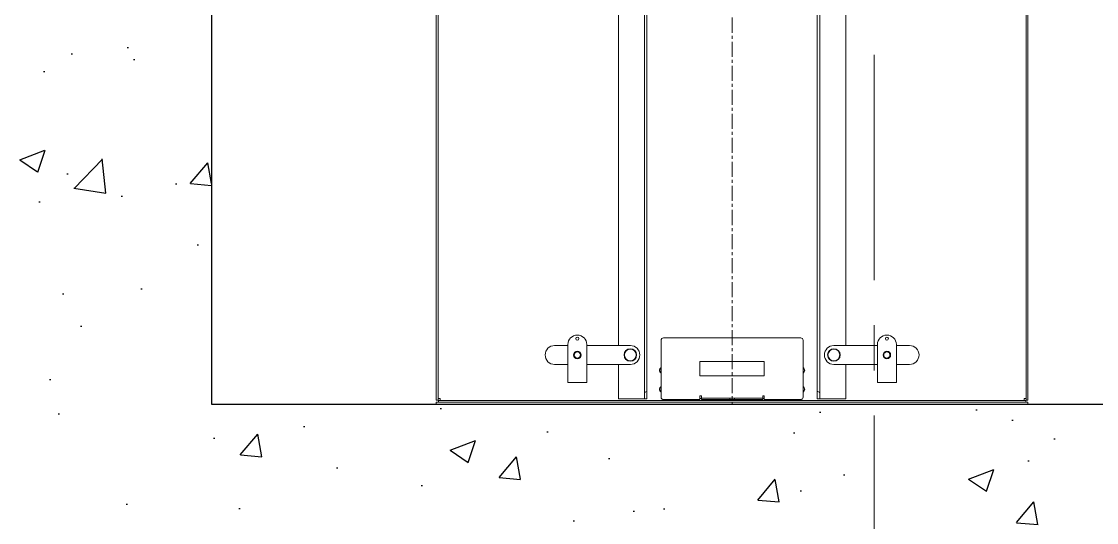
# Model space of a CAD drawing. Header units: millimetres. Extents: x 3220 to 226993, y 817 to 176024.
# Drawn here: x 121603 to 123874, y 131194 to 132252 of the extents above; entities that cross this region are included whole.
import ezdxf

# ---------------------------------------------------------------- set-up
doc = ezdxf.new("R2010")
doc.units = ezdxf.units.MM
doc.linetypes.add('AXES', pattern=[50.8, 31.75, -6.35, 6.35, -6.35])
doc.layers.add('Axe', color=1, linetype='AXES', lineweight=9)
doc.layers.add('Sichtbare Kanten(DIN)', color=7, linetype='Continuous', lineweight=50, true_color=0x3f3f3f)

# ---------------------------------------------------------------- blocks, each defined once
blk = doc.blocks.new('section 4-3')
h = blk.add_hatch()
h.set_pattern_fill('AR-CONC', color=256, scale=3)
h.set_pattern_definition([(50, (-7500, 0), (546.554, -47.817), [57.15, -628.65]), (355, (-7500, 0), (-105.73, 573.17), [45.72, -502.922]), (100.4514, (-7454.45, -4), (440.824, 525.353), [48.57, -534.27]), (46.184, (-7500, 152.4), (813.237, -126.127), [85.725, -942.975]), (96.6356, (-7432.2, 141.9), (712.21, 742.28), [72.855, -801.407]), (351.184, (-7500, 152.4), (712.21, 742.28), [68.58, -754.38]), (21, (-7423.8, 114.3), (454.843, -306.796), [57.15, -628.65]), (326, (-7423.8, 114.3), (185.406, 552.564), [45.72, -502.92]), (71.4514, (-7385.9, 88.73), (640.25, 245.768), [48.57, -534.27]), (37.5, (-7500, 0), (9.2658, 253.665), [0, -496.824, 0, -510.54, 0, -504.825]), (7.5, (-7500, 0), (200.459, 300.542), [0, -291.084, 0, -485.394, 0, -192.405]), (327.5, (-7669.93, 0), (406.7718, -17.1862), [0, -190.5, 0, -594.36, 0, -788.67]), (317.5, (-7746.13, 0), (444.388, 76.279), [0, -247.65, 0, -394.716, 0, -560.07])])
h.paths.add_polyline_path([(4300, -4000), (4300, -3500), (3800, -3500), (3800, -4500), (1600, -4500), (1600, -3500), (1100, -3500), (1100, -4000), (1100, -5000), (4300, -5000)])
blk.add_lwpolyline([(1600, -3500), (1600, -4500), (3800, -4500), (3800, -3500)])
at = {"layer": 'Axe', "ltscale": 15}
blk.add_line((3000, -5000), (3000, 32505.5), dxfattribs=at)
blk = doc.blocks.new('be 500 pied F')
at = {"layer": 'Axe'}
blk.add_line((0, 1434.4), (0, -500), dxfattribs=at)
at = {"layer": 'Sichtbare Kanten(DIN)', "color": 5, "lineweight": 0}
for p, q in [((-240, 1246.5), (-240, -376)), ((-185, 1235.5), (-185, -477.5)), ((-180, 1231.5), (-180, -473.5)), ((180, 1231.5), (180, -473.5)), ((185, 1235.5), (185, -477.5)), ((240, 1246.5), (240, -376)), ((-625, -491.5), (-625, 640)), ((-621, -491.5), (-621, 640)), ((621, 640), (621, -491.5)), ((625, 640), (625, -491.5)), ((-145, -360), (145, -360)), ((-347, -376), (-375, -376)), ((-347, -438), (-347, -374)), ((-307, -374), (-307, -438)), ((-215, -376), (-307, -376)), ((-150, -485), (-150, -365)), ((150, -365), (150, -485)), ((215, -376), (307, -376)), ((307, -438), (307, -374)), ((347, -374), (347, -438)), ((347, -376), (375, -376)), ((-334.5, -396.2), (-332.7, -392.9)), ((-332.5, -399.4), (-334.5, -396.2)), ((-332.7, -392.9), (-330.9, -389.6)), ((-330.6, -402.6), (-332.5, -399.4)), ((-330.9, -389.6), (-327.2, -389.5)), ((-326.8, -402.5), (-330.6, -402.6)), ((-327.2, -389.5), (-323.4, -389.4)), ((-323.1, -402.4), (-326.8, -402.5)), ((-323.4, -389.4), (-321.5, -392.6)), ((-321.3, -399.1), (-323.1, -402.4)), ((-321.5, -392.6), (-319.5, -395.8)), ((-319.5, -395.8), (-321.3, -399.1)), ((319.5, -395.6), (321.6, -392.4)), ((321.2, -398.9), (319.5, -395.6)), ((322.9, -402.3), (321.2, -398.9)), ((321.6, -392.4), (323.6, -389.3)), ((326.6, -402.5), (322.9, -402.3)), ((323.6, -389.3), (327.4, -389.5)), ((330.4, -402.7), (326.6, -402.5)), ((327.4, -389.5), (331.1, -389.7)), ((332.4, -399.6), (330.4, -402.7)), ((331.1, -389.7), (332.8, -393.1)), ((334.5, -396.4), (332.4, -399.6)), ((332.8, -393.1), (334.5, -396.4)), ((-347, -416), (-375, -416)), ((-215, -416), (-307, -416)), ((-240, -416), (-240, -488.5)), ((-68, -440), (-68, -410)), ((-68, -410), (-62, -410)), ((62, -410), (-62, -410)), ((62, -410), (68, -410)), ((68, -410), (68, -440)), ((215, -416), (307, -416)), ((240, -416), (240, -488.5)), ((347, -416), (375, -416)), ((-347, -454), (-347, -438)), ((-307, -454), (-347, -454)), ((-307, -454), (-307, -438)), ((-68, -440), (-62, -440)), ((-62, -440), (62, -440)), ((62, -440), (68, -440)), ((307, -454), (307, -438)), ((347, -454), (307, -454)), ((347, -454), (347, -438)), ((-181, -473.5), (-180, -473.5)), ((-180, -473.5), (-180, -488.5)), ((181, -473.5), (180, -473.5)), ((180, -473.5), (180, -488.5)), ((-625, -491.5), (-621, -491.5)), ((-625, -496), (-620.5, -496)), ((-625, -496), (-625, -500)), ((-621, -488), (-617, -488)), ((620.5, -492), (-620.5, -492)), ((-620.5, -492), (-620.5, -496)), ((620.5, -496), (-620.5, -496)), ((620, -496), (-620, -496)), ((-617, -488), (-617, -492)), ((-236, -488.5), (-240, -488.5)), ((-236, -488.5), (-190, -488.5)), ((-190, -488.5), (-185, -488.5)), ((-185, -488.5), (-185, -477.5)), ((-180, -488.5), (-185, -488.5)), ((-68, -490), (-145, -490)), ((-68, -482.5), (-65, -482.5)), ((-68, -490), (-68, -482.5)), ((-68, -488), (-65, -488)), ((-65, -482.5), (-65, -484)), ((-65, -484), (-65, -487)), ((-65, -487), (-55, -487)), ((-65, -487), (-65, -490)), ((-55, -490), (-65, -490)), ((-8.4, -487), (-55, -487)), ((-8.4, -490), (-55, -490)), ((-8.4, -487), (-6.5, -487)), ((-6.5, -490), (-8.4, -490)), ((-5, -487), (-6.5, -487)), ((-6.5, -490), (-5, -490)), ((-5, -487), (-5, -487)), ((-5, -490), (-5, -487)), ((-5, -487), (5, -487)), ((-5, -490), (-5, -490)), ((5, -490), (-5, -490)), ((5, -487), (5, -487)), ((5, -487), (5, -490)), ((6.5, -487), (5, -487)), ((5, -490), (5, -490)), ((5, -490), (6.5, -490)), ((6.5, -487), (8.4, -487)), ((8.4, -490), (6.5, -490)), ((55, -487), (8.4, -487)), ((55, -490), (8.4, -490)), ((55, -487), (65, -487)), ((65, -490), (55, -490)), ((65, -484), (65, -482.5)), ((65, -482.5), (68, -482.5)), ((65, -484), (65, -487)), ((65, -490), (65, -487)), ((65, -488), (68, -488)), ((68, -482.5), (68, -490)), ((145, -490), (68, -490)), ((180, -488.5), (185, -488.5)), ((185, -488.5), (185, -477.5)), ((190, -488.5), (185, -488.5)), ((236, -488.5), (190, -488.5)), ((236, -488.5), (240, -488.5)), ((617, -488), (617, -492)), ((617, -488), (621, -488)), ((620.5, -492), (620.5, -496)), ((620.5, -496), (625, -496)), ((621, -491.5), (625, -491.5)), ((625, -500), (625, -496)), ((-625, -500), (625, -500))]:
    blk.add_line(p, q, dxfattribs=at)
at = {"layer": 'Sichtbare Kanten(DIN)', "color": 5, "lineweight": 0, "flags": 128}
for points in [[(-150.5, -492), (-150.2, -492), (-149.9, -492), (-149.5, -491.9), (-149.2, -491.9), (-148.8, -491.9), (-148.4, -491.8), (-148, -491.8), (-147.6, -491.8), (-147.2, -491.7), (-146.8, -491.7), (-146.4, -491.7), (-146, -491.7), (-145.6, -491.7), (-145.2, -491.7), (-144.8, -491.7), (-144.4, -491.8), (-144, -491.8), (-143.6, -491.8), (-143.2, -491.9), (-142.8, -491.9), (-142.5, -491.9), (-142.1, -492), (-141.8, -492), (-141.5, -492)], [(141.5, -492), (141.8, -492), (142.1, -492), (142.5, -491.9), (142.8, -491.9), (143.2, -491.9), (143.6, -491.8), (144, -491.8), (144.4, -491.8), (144.8, -491.7), (145.2, -491.7), (145.6, -491.7), (146, -491.7), (146.4, -491.7), (146.8, -491.7), (147.2, -491.7), (147.6, -491.8), (148, -491.8), (148.4, -491.8), (148.8, -491.9), (149.2, -491.9), (149.5, -491.9), (149.9, -492), (150.2, -492), (150.5, -492)]]:
    blk.add_lwpolyline(points, dxfattribs=at)
at = {"layer": 'Sichtbare Kanten(DIN)', "color": 5, "lineweight": 0}
for centre, radius in [((-327, -361.5), 3.25), ((327, -361.5), 3.25), ((-215, -396), 13.3), ((-215, -396), 12.5), ((215, -396), 13.3), ((215, -396), 12.5), ((-327, -396), 8), ((327, -396), 8)]:
    blk.add_circle(centre, radius, dxfattribs=at)
for centre, radius, start, end in [((-327, -374), 20, 0, 180), ((-145, -365), 5, 90, 180), ((145, -365), 5, 0, 90), ((327, -374), 20, 0, 180), ((-375, -396), 20, 90, 270), ((-215, -396), 20, 270, 90), ((215, -396), 20, 90, 270), ((375, -396), 20, 270, 90), ((-327, -396), 6.5, 151.4988, 211.4988), ((-327, -396), 6.5, 91.4988, 151.4988), ((-327, -396), 6.5, 211.4988, 271.4988), ((-327, -396), 6.5, 31.4988, 91.4988), ((-327, -396), 6.5, 271.4988, 331.4988), ((-327, -396), 6.5, 331.4988, 31.4988), ((327, -396), 6.5, 146.6179, 206.6179), ((327, -396), 6.5, 206.6179, 266.6179), ((327, -396), 6.5, 86.6179, 146.6179), ((327, -396), 6.5, 266.6179, 326.6179), ((327, -396), 6.5, 26.6179, 86.6179), ((327, -396), 6.5, 326.6179, 26.6179), ((-147, -428.5), 6.5, 117.4864, 242.5136), ((-147, -428.5), 5.67, 121.9447, 238.0553), ((147, -428.5), 6.5, 297.4864, 62.5136), ((147, -428.5), 5.67, 301.9447, 58.0553), ((-181, -477.5), 4, 90, 180), ((-147, -468.5), 6.5, 117.4864, 242.5136), ((-147, -468.5), 5.67, 121.9447, 238.0553), ((147, -468.5), 6.5, 297.4864, 62.5136), ((147, -468.5), 5.67, 301.9447, 58.0553), ((181, -477.5), 4, 0, 90), ((-145, -485), 5, 180, 270), ((145, -485), 5, 270, 0)]:
    blk.add_arc(centre, radius, start, end, dxfattribs=at)
blk = doc.blocks.new('140')
blk.add_blockref('be 500 pied F', (0, 500))

msp = doc.modelspace()

# ---------------------------------------------------------------- block references
at = {"color": 2}
msp.add_blockref('section 4-3', (120404.1, 135943.7), dxfattribs=at)
msp.add_blockref('140', (123104.1, 131443.7))

doc.saveas('drawing.dxf')
